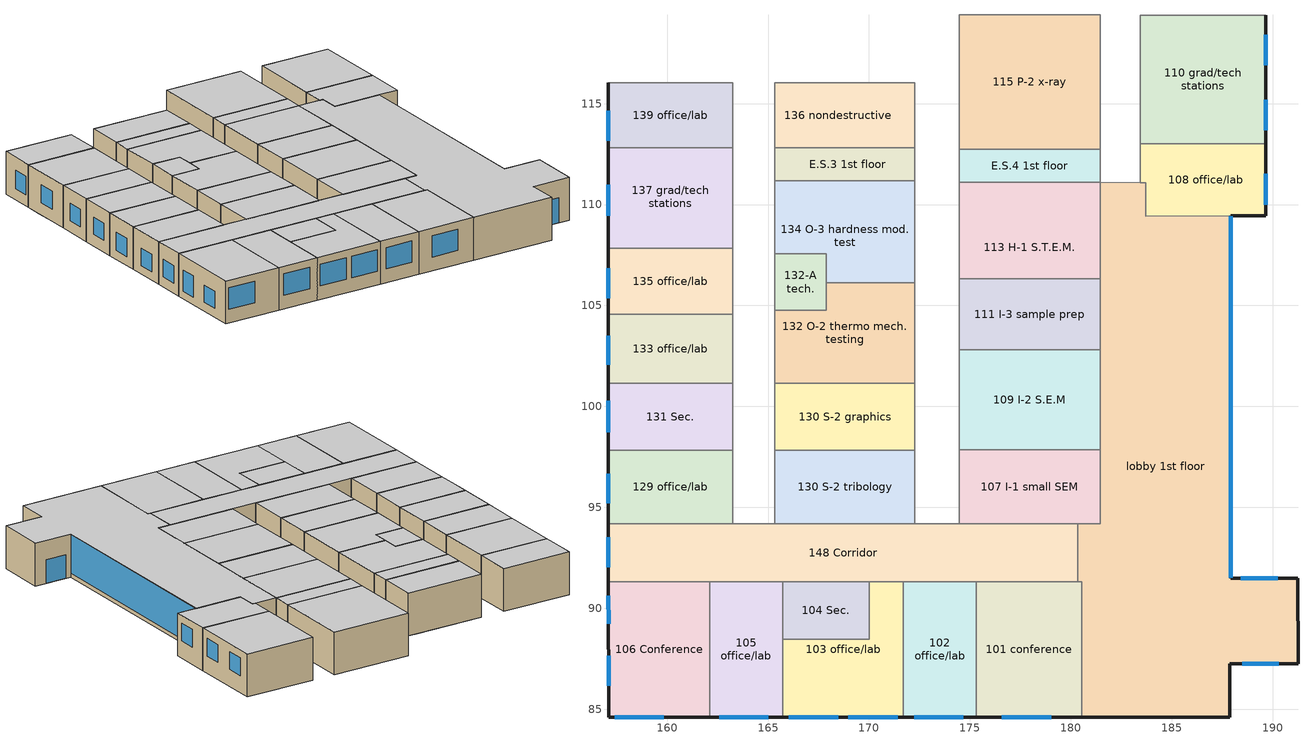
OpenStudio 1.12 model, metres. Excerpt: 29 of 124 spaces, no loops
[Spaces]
106 Conference
 floor ground: 162.11,91.32 162.11,84.59 157.1,84.59 157.09,91.32 z0
 wall outside: 157.09,91.32 157.1,84.59 162.11,84.59 z0:3.66
 wall to 148 Corridor: 162.11,91.32 157.09,91.32 z0:3.66
 wall to 105 office/lab: 162.11,84.59 162.11,91.32 z0:3.66
 window: 157.4,84.59 159.84,84.59 z1.18:3.01; 157.09,90.62 157.09,89.23 z0.65:2.47; 157.1,87.63 157.1,86.16 z0.77:2.25
 ceiling inside: 162.11,84.59 162.11,91.32 157.09,91.32 157.1,84.59 z3.66
105 office/lab
 floor ground: 165.72,91.32 165.72,84.59 162.11,84.59 162.11,91.32 z0
 wall outside: 162.11,84.59 165.72,84.59 z0:3.66
 wall to 148 Corridor: 165.72,91.32 162.11,91.32 z0:3.66
 wall to 104 Sec.: 165.72,88.46 165.72,91.32 z0:3.66
 wall to 103 office/lab: 165.72,84.59 165.72,88.46 z0:3.66
 window: 162.58,84.59 165.02,84.59 z1.18:3.01
 ceiling inside: 165.72,84.59 165.72,91.32 162.11,91.32 162.11,84.59 z3.66
103 office/lab
 floor ground: 171.7,91.32 171.7,84.59 165.72,84.59 165.72,88.46 170.02,88.46 170.02,91.32 z0
 wall outside: 165.72,84.59 171.7,84.59 z0:3.66
 wall to 104 Sec.: 170.02,91.32 170.02,88.46 165.72,88.46 z0:3.66
 wall to 148 Corridor: 171.7,91.32 170.02,91.32 z0:3.66
 wall to 102 office/lab: 171.7,84.59 171.7,91.32 z0:3.66
 window: 166.04,84.59 168.47,84.59 / 168.98,84.59 171.42,84.59 z1.18:3.01
 ceiling inside: 171.7,84.59 171.7,91.32 170.02,91.32 170.02,88.46 165.72,88.46 165.72,84.59 z3.66
102 office/lab
 floor ground: 175.31,91.32 175.31,84.59 171.7,84.59 171.7,91.32 z0
 wall outside: 171.7,84.59 175.31,84.59 z0:3.66
 wall to 148 Corridor: 175.31,91.32 171.7,91.32 z0:3.66
 wall to 101 conference: 175.31,84.59 175.31,91.32 z0:3.66
 window: 172.24,84.59 174.68,84.59 z1.18:3.01
 ceiling inside: 175.31,84.59 175.31,91.32 171.7,91.32 171.7,84.59 z3.66
101 conference
 floor ground: 180.54,91.32 180.54,84.59 175.31,84.59 175.31,91.32 z0
 wall outside: 175.31,84.59 180.54,84.59 z0:3.66
 wall to 148 Corridor: 180.34,91.32 175.31,91.32 z0:3.66
 wall to lobby 1st floor: 180.54,84.59 180.54,91.32 180.34,91.32 z0:3.66
 window: 176.59,84.59 179.03,84.59 z1.18:3.01
 ceiling inside: 180.54,84.59 180.54,91.32 175.31,91.32 175.31,84.59 z3.66
lobby 1st floor
 floor to 001 Mechanical Equipment Room: 181.45,111.1 183.44,111.08 183.72,111.08 183.72,109.44 181.45,109.44 z0
 floor ground: 187.92,109.44 187.92,91.48 191.26,91.48 191.26,87.25 187.89,87.25 187.89,84.59 180.54,84.59 180.54,91.32 180.34,91.32 180.34,94.18 181.45,94.18 181.45,109.44 183.72,109.44 183.72,109.41 z0
 wall outside: 180.54,84.59 187.89,84.59 187.89,87.25 191.26,87.25 191.26,91.48 187.92,91.48 187.92,109.44 z0:3.66
 wall to 113 H-1 S.T.E.M.: 181.45,111.1 181.45,106.33 z0:3.66
 wall to 126 Corridor: 183.44,111.08 181.45,111.1 z0:3.66
 wall to 108 office/lab: 187.92,109.44 183.72,109.41 183.72,111.08 183.44,111.08 z0:3.66
 wall to 148 Corridor: 180.34,94.18 180.34,91.32 z0:3.66
 wall to 107 I-1 small SEM: 181.45,97.84 181.45,94.18 180.34,94.18 z0:3.66
 wall to 109 I-2 S.E.M: 181.45,102.79 181.45,97.84 z0:3.66
 wall to 111 I-3 sample prep: 181.45,106.33 181.45,102.79 z0:3.66
 window: 187.92,91.5 187.92,109.41 z0.33:3.63
 window (Exterior Door 2): 188.49,87.25 190.3,87.25 z0:2.15
 window (Exterior Door 1): 190.26,91.48 188.43,91.48 z0:2.04
 ceiling inside: 187.89,84.59 187.89,87.25 191.26,87.25 191.26,91.48 187.92,91.48 187.92,109.44 183.72,109.41 183.72,111.08 183.44,111.08 181.45,111.1 181.45,94.18 180.34,94.18 180.34,91.32 180.54,91.32 180.54,84.59 z3.66
104 Sec.
 floor ground: 170.02,91.32 170.02,88.46 165.72,88.46 165.72,91.32 z0
 wall to 148 Corridor: 170.02,91.32 165.72,91.32 z0:3.66
 ceiling inside: 170.02,88.46 170.02,91.32 165.72,91.32 165.72,88.46 z3.66
148 Corridor
 floor ground: 180.34,94.18 180.34,91.32 157.09,91.32 157.09,94.18 z0
 wall outside: 157.09,94.18 157.09,91.32 z0:3.66
 wall to 129 office/lab: 163.24,94.18 157.09,94.18 z0:3.66
 wall to 126 Corridor: 165.34,94.18 163.24,94.18 z0:3.66
 wall to 130 S-2 tribology: 172.26,94.18 165.34,94.18 z0:3.66
 wall to service corridor - 1st floor: 174.46,94.18 172.26,94.18 z0:3.66
 wall to 107 I-1 small SEM: 180.34,94.18 174.46,94.18 z0:3.66
 window: 157.09,93.52 157.09,92.02 z0.87:2.37
 ceiling inside: 180.34,91.32 180.34,94.18 157.09,94.18 157.09,91.32 z3.66
129 office/lab
 floor ground: 163.24,97.82 163.24,94.18 157.09,94.18 157.09,97.82 z0
 wall outside: 157.09,97.82 157.09,94.18 z0:3.66
 wall to 126 Corridor: 163.24,94.18 163.24,97.82 z0:3.66
 wall to 131 Sec.: 163.24,97.82 157.09,97.82 z0:3.66
 window: 157.09,96.67 157.09,95.2 z0.73:2.2
 ceiling inside: 163.24,94.18 163.24,97.82 157.09,97.82 157.09,94.18 z3.66
130 S-2 tribology
 floor ground: 172.26,97.82 172.26,94.18 165.34,94.18 165.34,97.82 z0
 wall to 130 S-2 graphics: 172.26,97.82 165.34,97.82 z0:3.66
 wall to service corridor - 1st floor: 172.26,94.18 172.26,97.82 z0:3.66
 wall to 126 Corridor: 165.34,97.82 165.34,94.18 z0:3.66
 ceiling inside: 172.26,94.18 172.26,97.82 165.34,97.82 165.34,94.18 z3.66
107 I-1 small SEM
 floor ground: 181.45,97.84 181.45,94.18 174.46,94.18 174.46,97.84 z0
 wall to 109 I-2 S.E.M: 181.45,97.84 174.46,97.84 z0:3.66
 wall to service corridor - 1st floor: 174.46,97.84 174.46,94.18 z0:3.66
 ceiling inside: 181.45,94.18 181.45,97.84 174.46,97.84 174.46,94.18 z3.66
131 Sec.
 floor ground: 163.24,101.15 163.24,97.82 157.09,97.82 157.08,101.15 z0
 wall outside: 157.08,101.15 157.09,97.82 z0:3.66
 wall to 126 Corridor: 163.24,97.82 163.24,101.15 z0:3.66
 wall to 133 office/lab: 163.24,101.15 157.08,101.15 z0:3.66
 window: 157.08,100.27 157.09,98.72 z0.77:2.32
 ceiling inside: 163.24,97.82 163.24,101.15 157.08,101.15 157.09,97.82 z3.66
130 S-2 graphics
 floor ground: 172.26,101.16 172.26,97.82 165.34,97.82 165.34,101.16 z0
 wall to 132 O-2 thermo mech. testing: 172.26,101.16 165.34,101.16 z0:3.66
 wall to service corridor - 1st floor: 172.26,97.82 172.26,101.16 z0:3.66
 wall to 126 Corridor: 165.34,101.16 165.34,97.82 z0:3.66
 ceiling inside: 172.26,97.82 172.26,101.16 165.34,101.16 165.34,97.82 z3.66
109 I-2 S.E.M
 floor ground: 181.45,102.79 181.45,97.84 174.46,97.84 174.46,102.79 z0
 wall to 111 I-3 sample prep: 181.45,102.79 174.46,102.79 z0:3.66
 wall to service corridor - 1st floor: 174.46,102.79 174.46,97.84 z0:3.66
 ceiling inside: 181.45,97.84 181.45,102.79 174.46,102.79 174.46,97.84 z3.66
133 office/lab
 floor ground: 163.24,104.55 163.24,101.15 157.08,101.15 157.08,104.55 z0
 wall outside: 157.08,104.55 157.08,101.15 z0:3.66
 wall to 126 Corridor: 163.24,101.15 163.24,104.55 z0:3.66
 wall to 135 office/lab: 163.24,104.55 157.08,104.55 z0:3.66
 window: 157.08,103.49 157.08,102.05 z1.01:2.45
 ceiling inside: 163.24,101.15 163.24,104.55 157.08,104.55 157.08,101.15 z3.66
132 O-2 thermo mech. testing
 floor ground: 172.26,106.12 172.26,101.16 165.34,101.16 165.34,104.76 167.88,104.76 167.88,106.12 z0
 wall to 134 O-3 hardness mod. test: 172.26,106.12 167.88,106.12 z0:3.66
 wall to service corridor - 1st floor: 172.26,101.16 172.26,106.12 z0:3.66
 wall to 126 Corridor: 165.34,104.76 165.34,101.16 z0:3.66
 wall to 132-A tech.: 167.88,106.12 167.88,104.76 165.34,104.76 z0:3.66
 ceiling inside: 172.26,101.16 172.26,106.12 167.88,106.12 167.88,104.76 165.34,104.76 165.34,101.16 z3.66
111 I-3 sample prep
 floor ground: 181.45,106.33 181.45,102.79 174.46,102.79 174.46,106.33 z0
 wall to 113 H-1 S.T.E.M.: 181.45,106.33 174.46,106.33 z0:3.66
 wall to service corridor - 1st floor: 174.46,106.33 174.46,102.79 z0:3.66
 ceiling inside: 181.45,102.79 181.45,106.33 174.46,106.33 174.46,102.79 z3.66
135 office/lab
 floor ground: 163.24,107.84 163.24,104.55 157.08,104.55 157.08,107.84 z0
 wall outside: 157.08,107.84 157.08,104.55 z0:3.66
 wall to 126 Corridor: 163.24,104.55 163.24,107.84 z0:3.66
 wall to 137 grad/tech stations: 163.24,107.84 157.08,107.84 z0:3.66
 window: 157.08,106.84 157.08,105.37 z0.99:2.47
 ceiling inside: 163.24,104.55 163.24,107.84 157.08,107.84 157.08,104.55 z3.66
132-A tech.
 floor ground: 167.88,107.56 167.88,104.76 165.34,104.76 165.34,107.56 z0
 wall to 126 Corridor: 165.34,107.56 165.34,104.76 z0:3.66
 wall to 134 O-3 hardness mod. test: 167.88,106.12 167.88,107.56 165.34,107.56 z0:3.66
 ceiling inside: 167.88,104.76 167.88,107.56 165.34,107.56 165.34,104.76 z3.66
134 O-3 hardness mod. test
 floor to 001 Mechanical Equipment Room: 172.26,111.17 172.26,109.44 165.34,109.44 165.34,111.17 z0
 floor ground: 172.26,109.44 172.26,106.12 167.88,106.12 167.88,107.56 165.34,107.56 165.34,109.44 z0
 wall to 126 Corridor: 165.34,111.17 165.34,107.56 z0:3.66
 wall to E.S.3 1st floor: 172.26,111.17 165.34,111.17 z0:3.66
 wall to service corridor - 1st floor: 172.26,106.12 172.26,111.17 z0:3.66
 ceiling inside: 172.26,106.12 172.26,111.17 165.34,111.17 165.34,107.56 167.88,107.56 167.88,106.12 z3.66
113 H-1 S.T.E.M.
 floor to 001 Mechanical Equipment Room: 181.45,111.1 181.45,109.44 174.46,109.44 174.46,111.1 z0
 floor ground: 181.45,109.44 181.45,106.33 174.46,106.33 174.46,109.44 z0
 wall to service corridor - 1st floor: 174.46,111.1 174.46,106.33 z0:3.66
 wall to E.S.4 1st floor: 181.45,111.1 174.46,111.1 z0:3.66
 ceiling inside: 181.45,106.33 181.45,111.1 174.46,111.1 174.46,106.33 z3.66
137 grad/tech stations
 floor to 001 Mechanical Equipment Room: 163.24,111.31 163.24,109.44 157.08,109.44 157.07,111.31 z0
 floor ground: 163.24,112.81 163.24,111.31 157.07,111.31 157.07,112.81 z0; 163.24,109.44 163.24,107.84 157.08,107.84 157.08,109.44 z0
 wall outside: 157.07,112.81 157.08,107.84 z0:3.66
 wall to 126 Corridor: 163.24,107.84 163.24,112.81 z0:3.66
 wall to 139 office/lab: 163.24,112.81 157.07,112.81 z0:3.66
 window: 157.07,110.99 157.08,109.43 z1.03:2.59
 ceiling inside: 163.24,107.84 163.24,112.81 157.07,112.81 157.08,107.84 z3.66
108 office/lab
 floor to 001 Mechanical Equipment Room: 189.65,113.02 189.65,109.44 183.72,109.44 183.72,111.08 183.44,111.08 183.44,113.02 z0
 floor ground: 187.92,109.44 183.72,109.41 183.72,109.44 z0
 wall outside: 187.92,109.44 189.65,109.44 189.65,113.02 z0:3.66
 wall to 126 Corridor: 183.44,113.02 183.44,111.08 z0:3.66
 wall to 110 grad/tech stations: 189.65,113.02 183.44,113.02 z0:3.66
 window: 189.65,109.99 189.65,111.52 z1.47:3
 ceiling inside: 183.72,109.41 187.92,109.44 189.65,109.44 189.65,113.02 183.44,113.02 183.44,111.08 183.72,111.08 z3.66
E.S.4 1st floor
 floor to 001 Mechanical Equipment Room: 181.45,112.75 181.45,111.1 174.46,111.1 174.46,112.75 z0
 wall to 115 P-2 x-ray: 181.45,112.75 174.46,112.75 z0:3.66
 wall to 126 Corridor: 181.45,111.1 181.45,112.75 z0:3.66
 wall to service corridor - 1st floor: 174.46,112.75 174.46,111.1 z0:3.66
 ceiling inside: 181.45,111.1 181.45,112.75 174.46,112.75 174.46,111.1 z3.66
E.S.3 1st floor
 floor ground: 165.34,112.81 165.59,112.81 165.59,111.31 165.34,111.31 z0
 floor to 001 Mechanical Equipment Room: 172.26,112.81 172.26,111.17 165.34,111.17 165.34,111.31 165.59,111.31 165.59,112.81 z0
 wall to 126 Corridor: 165.34,112.81 165.34,111.17 z0:3.66
 wall to 136 nondestructive: 172.26,112.81 165.34,112.81 z0:3.66
 wall to service corridor - 1st floor: 172.26,111.17 172.26,112.81 z0:3.66
 ceiling inside: 172.26,111.17 172.26,112.81 165.34,112.81 165.34,111.17 z3.66
115 P-2 x-ray
 floor to 001 Mechanical Equipment Room: 181.45,119.41 181.45,112.75 174.46,112.75 174.46,119.41 z0
 wall to 117 U-2 Microscopy: 181.45,119.41 174.46,119.41 z0:3.66
 wall to 126 Corridor: 181.45,112.75 181.45,119.41 z0:3.66
 wall to service corridor - 1st floor: 174.46,119.41 174.46,112.75 z0:3.66
 ceiling inside: 181.45,112.75 181.45,119.41 174.46,119.41 174.46,112.75 z3.66
139 office/lab
 floor ground: 163.24,116.03 163.24,112.81 157.07,112.81 157.07,116.03 z0
 wall outside: 157.07,116.03 157.07,112.81 z0:3.66
 wall to 126 Corridor: 163.24,112.81 163.24,116.03 z0:3.66
 wall to 141 office/lab: 163.24,116.03 157.07,116.03 z0:3.66
 window: 157.07,114.65 157.07,113.17 z0.95:2.55
 ceiling inside: 163.24,112.81 163.24,116.03 157.07,116.03 157.07,112.81 z3.66
136 nondestructive
 floor ground: 171.6,116.03 171.6,112.96 165.59,112.96 165.59,112.81 165.34,112.81 165.34,116.03 z0
 floor to 001 Mechanical Equipment Room: 172.26,116.03 172.26,112.81 165.59,112.81 165.59,112.96 171.6,112.96 171.6,116.03 z0
 wall to 138 O-1 universal testing: 172.26,116.03 165.34,116.03 z0:3.66
 wall to service corridor - 1st floor: 172.26,112.81 172.26,116.03 z0:3.66
 wall to 126 Corridor: 165.34,116.03 165.34,112.81 z0:3.66
 ceiling inside: 172.26,112.81 172.26,116.03 165.34,116.03 165.34,112.81 z3.66
110 grad/tech stations
 floor to 001 Mechanical Equipment Room: 189.65,119.37 189.65,113.02 183.44,113.02 183.44,119.37 z0
 wall outside: 189.65,113.02 189.65,119.37 z0:3.66
 wall to 126 Corridor: 183.44,119.37 183.44,113.02 z0:3.66
 wall to 112 office /lab: 189.65,119.37 183.44,119.37 z0:3.66
 window: 189.65,113.68 189.65,115.2 / 189.65,116.89 189.65,118.42 z1.47:3
 ceiling inside: 183.44,113.02 189.65,113.02 189.65,119.37 183.44,119.37 z3.66
[Building]
Building 1: Default Construction Set=DOE Ref 1980-2004 - CZ4c - Office; Default Schedule Set=DOE Ref 1980-2004 - Office - WholeBuilding - Md Office Schedule Set
[Site]
NEWARK: Latitude {deg}=40.7; Longitude {deg}=-74.17; Time Zone {hr}=-5; Elevation {m}=9
[ClimateZones]
Climate Zone Institution Name 1=ASHRAE; Climate Zone Document Name 1=ANSI/ASHRAE Standard 169; Climate Zone Document Year 1=2006; Climate Zone Value 1=4C; Climate Zone Institution Name 2=CEC; Climate Zone Document Name 2=California Climate Zone Descriptions; Climate Zone Document Year 2=1995; Climate Zone Value 2=4
[SizingPeriod:DesignDay] Barometric Pressure {Pa}=101217; Sky Clearness=0; Rain Indicator=0; Snow Indicator=0; Day of Month=21; Daylight Saving Time Indicator=0; Dry-Bulb Temperature Range Modifier Type=DefaultMultipliers
Name | Maximum Dry-Bulb Temperature {C} | Daily Dry-Bulb Temperature Range {deltaC} | Humidity Indicating Conditions at Maximum Dry-Bulb | Wind Speed {m/s} | Wind Direction {deg} | Month | Day Type | Humidity Indicating Type | Solar Model Indicator | ASHRAE Taub | ASHRAE Taud
NEWARK Ann Htg 99.6% Condns DB | -11.6 | 0 | -11.6 | 6.2 | 320 | 1 | WinterDesignDay | Wetbulb | ASHRAEClearSky
NEWARK Ann Hum_n 99.6% Condns DP=>MCDB | -9.8 | 0 | -20.9 | 6.2 | 320 | 1 | WinterDesignDay | Dewpoint | ASHRAEClearSky
NEWARK Ann Clg .4% Condns WB=>MDB | 31.5 | 8.9 | 25.4 | 5.8 | 250 | 7 | SummerDesignDay | Wetbulb | ASHRAETau | 0.528 | 1.831
NEWARK Ann Clg .4% Condns DB=>MWB | 34.5 | 8.9 | 23.8 | 5.8 | 250 | 7 | SummerDesignDay | Wetbulb | ASHRAETau | 0.528 | 1.831
[DefaultConstructionSet]
DOE Ref 1980-2004 - CZ4c - Office: Default Exterior Surface Constructions=Default Surface Constructions 22; Default Interior Surface Constructions=Default Surface Constructions 23; Default Ground Contact Surface Constructions=Default Surface Constructions 24; Default Exterior SubSurface Constructions=Default Sub Surface Constructions 15; Default Interior SubSurface Constructions=Default Sub Surface Constructions 16; Interior Partition Construction=Interior Partition
[DefaultSurfaceConstructions]
Name | Floor Construction | Wall Construction | Roof Ceiling Construction
Default Surface Constructions 22 | ExtSlabCarpet 4in ClimateZone 1-8 | CBECS 1980-2004 ExtWall Mass ClimateZone 4c-5a | CBECS 1980-2004 ExtRoof IEAD ClimateZone 4c
Default Surface Constructions 23 | Interior Floor | Interior Wall | Interior Ceiling
Default Surface Constructions 24 | ExtSlabCarpet 4in ClimateZone 1-8 | ExtSlabCarpet 4in ClimateZone 1-8 | ExtSlabCarpet 4in ClimateZone 1-8
[Construction]
ExtSlabCarpet 4in ClimateZone 1-8: MAT-CC05 4 HW CONCRETE, CP02 CARPET PAD
Interior Floor: F16 Acoustic tile, F05 Ceiling air space resistance, M11 100mm lightweight concrete
Interior Wall: G01a 19mm gypsum board, F04 Wall air space resistance, G01a 19mm gypsum board
Interior Ceiling: M11 100mm lightweight concrete, F05 Ceiling air space resistance, F16 Acoustic tile
Exterior Door; Exterior Door 1; Exterior Door 2: F08 Metal surface, I01 25mm insulation board
Interior Window: Clear 3mm
Interior Door; Interior Partition: G05 25mm wood
CBECS 1980-2004 ExtWall Mass ClimateZone 4c-5a: 1IN Stucco, 8IN CONCRETE HW RefBldg, Mass NonRes Wall Insulation-1.76, 1/2IN Gypsum
CBECS 1980-2004 ExtRoof IEAD ClimateZone 4c: Roof Membrane, IEAD NonRes Roof Insulation-2.75, Metal Decking
CBECS 1980-2004 ExtWindow ClimateZone 4c: Fixed Window 4.09/0.39/0.25
[Material] Thermal Absorptance=0.9
Name | Roughness | Thickness {m} | Conductivity {W/m-K} | Density {kg/m3} | Specific Heat {J/kg-K} | Solar Absorptance | Visible Absorptance
MAT-CC05 4 HW CONCRETE | Rough | 0.1016 | 1.311 | 2240 | 836.8 | 0.85 | 0.85
1IN Stucco | Smooth | 0.0253 | 0.6918 | 1858 | 837 | 0.92 | 0.92
1/2IN Gypsum | Smooth | 0.0127 | 0.16 | 784.9 | 830 | 0.4 | 0.4
Roof Membrane | VeryRough | 0.0095 | 0.16 | 1121.29 | 1460 | 0.7 | 0.7
Metal Decking | MediumSmooth | 0.0015 | 45.006 | 7680 | 418.4 | 0.6 | 0.6
F16 Acoustic tile | MediumSmooth | 0.0191 | 0.06 | 368 | 590 | 0.3 | 0.3
M11 100mm lightweight concrete | MediumRough | 0.1016 | 0.53 | 1280 | 840 | 0.5 | 0.5
G01a 19mm gypsum board | MediumSmooth | 0.019 | 0.16 | 800 | 1090 | 0.4 | 0.4
F08 Metal surface | Smooth | 0.0008 | 45.28 | 7824 | 500 | 0.7 | 0.7
I01 25mm insulation board | MediumRough | 0.0254 | 0.03 | 43 | 1210 | 0.6 | 0.6
G05 25mm wood | MediumSmooth | 0.0254 | 0.15 | 608 | 1630 | 0.5 | 0.5
8IN CONCRETE HW RefBldg | Rough | 0.2032 | 1.311 | 2240 | 836.8 | 0.7 | 0.7
Mass NonRes Wall Insulation-1.76 | MediumRough | 0.0656865 | 0.049 | 265 | 836.8 | 0.7 | 0.7
IEAD NonRes Roof Insulation-2.75 | MediumRough | 0.122523 | 0.049 | 265 | 836.8 | 0.7 | 0.7
[Material:NoMass]
CP02 CARPET PAD: Roughness=Smooth; Thermal Resistance {m2-K/W}=0.1; Thermal Absorptance=0.9; Solar Absorptance=0.8; Visible Absorptance=0.8
[Material:AirGap]
Name | Thermal Resistance {m2-K/W}
F05 Ceiling air space resistance | 0.18
F04 Wall air space resistance | 0.15
[DefaultSubSurfaceConstructions]
Name | Fixed Window Construction | Operable Window Construction | Door Construction | Tubular Daylight Dome Construction | Tubular Daylight Diffuser Construction
Default Sub Surface Constructions 15 | CBECS 1980-2004 ExtWindow ClimateZone 4c | CBECS 1980-2004 ExtWindow ClimateZone 4c | Exterior Door | Interior Window | Interior Window
Default Sub Surface Constructions 16 | Interior Window | Interior Window | Interior Door
[WindowMaterial:Glazing]
Clear 3mm: Optical Data Type=SpectralAverage; Thickness {m}=0.003; Solar Transmittance at Normal Incidence=0.837; Front Side Solar Reflectance at Normal Incidence=0.075; Back Side Solar Reflectance at Normal Incidence=0; Visible Transmittance at Normal Incidence=0.898; Front Side Visible Reflectance at Normal Incidence=0.081; Back Side Visible Reflectance at Normal Incidence=0; Infrared Transmittance at Normal Incidence=0; Front Side Infrared Hemispherical Emissivity=0.84; Back Side Infrared Hemispherical Emissivity=0.84; Conductivity {W/m-K}=0.9; Dirt Correction Factor for Solar and Visible Transmittance=1; Solar Diffusing=No
[WindowMaterial:Blind]
Window Material Blind 1: Slat Width {m}=0.025; Slat Separation {m}=0.01875; Front Side Slat Beam Solar Reflectance=0.5; Back Side Slat Beam Solar Reflectance=0.5; Front Side Slat Diffuse Solar Reflectance=0.5; Back Side Slat Diffuse Solar Reflectance=0.5; Slat Beam Visible Transmittance=0
[WindowMaterial:SimpleGlazingSystem]
Fixed Window 4.09/0.39/0.25: U-Factor {W/m2-K}=4.08816; Solar Heat Gain Coefficient=0.39; Visible Transmittance=0.25
[SpaceType] Standards Building Type=Office
Name | Default Schedule Set | Design Specification Outdoor Air Object | Standards Space Type
DOE Ref 1980-2004 - Office - ClosedOffice | DOE Ref 1980-2004 - Office - ClosedOffice Schedule Set | DOE Ref 1980-2004 - Office - ClosedOffice Ventilation | ClosedOffice
DOE Ref 1980-2004 - Office - Conference | DOE Ref 1980-2004 - Office - Conference Schedule Set | DOE Ref 1980-2004 - Office - Conference Ventilation | Conference
DOE Ref 1980-2004 - Office - Corridor | DOE Ref 1980-2004 - Office - Corridor Schedule Set | DOE Ref 1980-2004 - Office - Corridor Ventilation | Corridor
DOE Ref 1980-2004 - Office - Lobby | DOE Ref 1980-2004 - Office - Lobby Schedule Set | DOE Ref 1980-2004 - Office - Lobby Ventilation | Lobby
DOE Ref 1980-2004 - Office - Storage | DOE Ref 1980-2004 - Office - Storage Schedule Set | DOE Ref 1980-2004 - Office - Storage Ventilation | Storage
[DefaultScheduleSet] Lighting Schedule=Office Bldg Light
Name | Number of People Schedule | People Activity Level Schedule | Electric Equipment Schedule | Infiltration Schedule
DOE Ref 1980-2004 - Office - ClosedOffice Schedule Set; DOE Ref 1980-2004 - Office - Corridor Schedule Set | Office Work Occ | Office Activity | Office Bldg Equip | Office Infil Quarter On
DOE Ref 1980-2004 - Office - Conference Schedule Set; DOE Ref 1980-2004 - Office - Lobby Schedule Set | Office Misc Occ | Office Activity | Office Bldg Equip | Office Infil Quarter On
DOE Ref 1980-2004 - Office - Storage Schedule Set |  |  |  | Office Infil Quarter On
DOE Ref 1980-2004 - Office - WholeBuilding - Md Office Schedule Set | Medium Office Bldg Occ | Medium Office Activity | Medium Office Bldg Equip | Medium Office Infil Quarter On
[Lights:Definition] Design Level Calculation Method=Watts/Area
Name | Watts per Space Floor Area {W/m2}
DOE Ref 1980-2004 - Office - ClosedOffice Lights Definition | 18.5893
DOE Ref 1980-2004 - Office - Conference Lights Definition | 19.8056
DOE Ref 1980-2004 - Office - Corridor Lights Definition | 8.44967
DOE Ref 1980-2004 - Office - Lobby Lights Definition | 21.9584
DOE Ref 1980-2004 - Office - Storage Lights Definition | 13.6702
[Lights]
Name | Lights Definition | Space or SpaceType
DOE Ref 1980-2004 - Office - ClosedOffice Lights | DOE Ref 1980-2004 - Office - ClosedOffice Lights Definition | DOE Ref 1980-2004 - Office - ClosedOffice
DOE Ref 1980-2004 - Office - Conference Lights | DOE Ref 1980-2004 - Office - Conference Lights Definition | DOE Ref 1980-2004 - Office - Conference
DOE Ref 1980-2004 - Office - Corridor Lights | DOE Ref 1980-2004 - Office - Corridor Lights Definition | DOE Ref 1980-2004 - Office - Corridor
DOE Ref 1980-2004 - Office - Lobby Lights | DOE Ref 1980-2004 - Office - Lobby Lights Definition | DOE Ref 1980-2004 - Office - Lobby
DOE Ref 1980-2004 - Office - Storage Lights | DOE Ref 1980-2004 - Office - Storage Lights Definition | DOE Ref 1980-2004 - Office - Storage
[DesignSpecification:OutdoorAir] Outdoor Air Method=Sum
Name | Outdoor Air Flow per Person {m3/s-person} | Outdoor Air Flow per Floor Area {m3/s-m2}
DOE Ref 1980-2004 - Office - ClosedOffice Ventilation; DOE Ref 1980-2004 - Office - Conference Ventilation | 0.00943895
DOE Ref 1980-2004 - Office - Corridor Ventilation; DOE Ref 1980-2004 - Office - Storage Ventilation |  | 0.000254
DOE Ref 1980-2004 - Office - Lobby Ventilation | 0.00707921
[People:Definition] Number of People Calculation Method=People/Area; Fraction Radiant=0.3
Name | People per Space Floor Area {person/m2}
DOE Ref 1980-2004 - Office - ClosedOffice People Definition | 0.0511286
DOE Ref 1980-2004 - Office - Conference People Definition | 0.538196
DOE Ref 1980-2004 - Office - Corridor People Definition | 0.0107639
DOE Ref 1980-2004 - Office - Lobby People Definition | 0.107639
[People]
Name | People Definition | Space or SpaceType
DOE Ref 1980-2004 - Office - ClosedOffice People | DOE Ref 1980-2004 - Office - ClosedOffice People Definition | DOE Ref 1980-2004 - Office - ClosedOffice
DOE Ref 1980-2004 - Office - Conference People | DOE Ref 1980-2004 - Office - Conference People Definition | DOE Ref 1980-2004 - Office - Conference
DOE Ref 1980-2004 - Office - Corridor People | DOE Ref 1980-2004 - Office - Corridor People Definition | DOE Ref 1980-2004 - Office - Corridor
DOE Ref 1980-2004 - Office - Lobby People | DOE Ref 1980-2004 - Office - Lobby People Definition | DOE Ref 1980-2004 - Office - Lobby
[SpaceInfiltration:DesignFlowRate] Design Flow Rate Calculation Method=Flow/ExteriorArea; Flow per Exterior Surface Area {m3/s-m2}=0.00113386
Name | Space or SpaceType
DOE Ref 1980-2004 - Office - ClosedOffice Infiltration | DOE Ref 1980-2004 - Office - ClosedOffice
DOE Ref 1980-2004 - Office - Conference Infiltration | DOE Ref 1980-2004 - Office - Conference
DOE Ref 1980-2004 - Office - Corridor Infiltration | DOE Ref 1980-2004 - Office - Corridor
DOE Ref 1980-2004 - Office - Lobby Infiltration | DOE Ref 1980-2004 - Office - Lobby
DOE Ref 1980-2004 - Office - Storage Infiltration | DOE Ref 1980-2004 - Office - Storage
[ElectricEquipment:Definition] Design Level Calculation Method=Watts/Area
Name | Watts per Space Floor Area {W/m2}
DOE Ref 1980-2004 - Office - ClosedOffice Electric Equipment Definition | 9.3646
DOE Ref 1980-2004 - Office - Conference Electric Equipment Definition | 10.7639
DOE Ref 1980-2004 - Office - Corridor Electric Equipment Definition | 3.12153
DOE Ref 1980-2004 - Office - Lobby Electric Equipment Definition | 2.90626
[ElectricEquipment]
Name | Electric Equipment Definition | Space or SpaceType
DOE Ref 1980-2004 - Office - ClosedOffice Electric Equipment | DOE Ref 1980-2004 - Office - ClosedOffice Electric Equipment Definition | DOE Ref 1980-2004 - Office - ClosedOffice
DOE Ref 1980-2004 - Office - Conference Electric Equipment | DOE Ref 1980-2004 - Office - Conference Electric Equipment Definition | DOE Ref 1980-2004 - Office - Conference
DOE Ref 1980-2004 - Office - Corridor Electric Equipment | DOE Ref 1980-2004 - Office - Corridor Electric Equipment Definition | DOE Ref 1980-2004 - Office - Corridor
DOE Ref 1980-2004 - Office - Lobby Electric Equipment | DOE Ref 1980-2004 - Office - Lobby Electric Equipment Definition | DOE Ref 1980-2004 - Office - Lobby
[ThermostatSetpoint:DualSetpoint] Heating Setpoint Temperature Schedule=Large Office HtgSetp; Cooling Setpoint Temperature Schedule=Large Office ClgSetp
Thermostat Setpoint Dual Setpoint 3; Thermostat Setpoint Dual Setpoint 5; Thermostat Setpoint Dual Setpoint 7; Thermostat Setpoint Dual Setpoint 8; Thermostat Setpoint Dual Setpoint 9; Thermostat Setpoint Dual Setpoint 15; Thermostat Setpoint Dual Setpoint 16; Thermostat Setpoint Dual Setpoint 27; Thermostat Setpoint Dual Setpoint 31; Thermostat Setpoint Dual Setpoint 44; Thermostat Setpoint Dual Setpoint 52; Thermostat Setpoint Dual Setpoint 54; Thermostat Setpoint Dual Setpoint 55; Thermostat Setpoint Dual Setpoint 59; Thermostat Setpoint Dual Setpoint 62; Thermostat Setpoint Dual Setpoint 63; Thermostat Setpoint Dual Setpoint 65; Thermostat Setpoint Dual Setpoint 68; Thermostat Setpoint Dual Setpoint 79; Thermostat Setpoint Dual Setpoint 81; Thermostat Setpoint Dual Setpoint 82; Thermostat Setpoint Dual Setpoint 84; Thermostat Setpoint Dual Setpoint 96; Thermostat Setpoint Dual Setpoint 102; Thermostat Setpoint Dual Setpoint 111; Thermostat Setpoint Dual Setpoint 112; Thermostat Setpoint Dual Setpoint 113; Thermostat Setpoint Dual Setpoint 117; Thermostat Setpoint Dual Setpoint 124
[ShadingControl]
Shading Control 1: Shading Type=InteriorBlind; Shading Device Material=Window Material Blind 1
[BuildingStory] Nominal Z Coordinate {m}=0
Name | Nominal Floor to Floor Height {m}
Building Story 1 | 0.9144
Building Story 2 | 3.6576
[Space] Building Story=Building Story 2
Name | Space Type | Default Construction Set | Default Schedule Set | Thermal Zone
106 Conference | DOE Ref 1980-2004 - Office - Conference | DOE Ref 1980-2004 - CZ4c - Office | DOE Ref 1980-2004 - Office - ClosedOffice Schedule Set | Thermal Zone: 106 Conference
105 office/lab | DOE Ref 1980-2004 - Office - ClosedOffice | DOE Ref 1980-2004 - CZ4c - Office | DOE Ref 1980-2004 - Office - ClosedOffice Schedule Set | Thermal Zone: 105 office/lab
103 office/lab | DOE Ref 1980-2004 - Office - ClosedOffice | DOE Ref 1980-2004 - CZ4c - Office | DOE Ref 1980-2004 - Office - ClosedOffice Schedule Set | Thermal Zone: 103 office/lab
102 office/lab | DOE Ref 1980-2004 - Office - ClosedOffice | DOE Ref 1980-2004 - CZ4c - Office | DOE Ref 1980-2004 - Office - ClosedOffice Schedule Set | Thermal Zone: 102 office/lab
101 conference | DOE Ref 1980-2004 - Office - Conference | DOE Ref 1980-2004 - CZ4c - Office | DOE Ref 1980-2004 - Office - Conference Schedule Set | Thermal Zone: 101 conference
lobby 1st floor | DOE Ref 1980-2004 - Office - Lobby | DOE Ref 1980-2004 - CZ4c - Office | DOE Ref 1980-2004 - Office - Lobby Schedule Set | Thermal Zone: lobby 1st floor
104 Sec. | DOE Ref 1980-2004 - Office - ClosedOffice | DOE Ref 1980-2004 - CZ4c - Office | DOE Ref 1980-2004 - Office - ClosedOffice Schedule Set | Thermal Zone: 104 Sec.
148 Corridor | DOE Ref 1980-2004 - Office - Corridor | DOE Ref 1980-2004 - CZ4c - Office | DOE Ref 1980-2004 - Office - Corridor Schedule Set | Thermal Zone: 148 Corridor
129 office/lab | DOE Ref 1980-2004 - Office - ClosedOffice | DOE Ref 1980-2004 - CZ4c - Office | DOE Ref 1980-2004 - Office - ClosedOffice Schedule Set | Thermal Zone: 129 office/lab
130 S-2 tribology | DOE Ref 1980-2004 - Office - ClosedOffice | DOE Ref 1980-2004 - CZ4c - Office | DOE Ref 1980-2004 - Office - ClosedOffice Schedule Set | Thermal Zone: 130 S-2 tribology
107 I-1 small SEM | DOE Ref 1980-2004 - Office - ClosedOffice | DOE Ref 1980-2004 - CZ4c - Office | DOE Ref 1980-2004 - Office - ClosedOffice Schedule Set | Thermal Zone: 107 I-1 small SEM
131 Sec. | DOE Ref 1980-2004 - Office - ClosedOffice | DOE Ref 1980-2004 - CZ4c - Office | DOE Ref 1980-2004 - Office - ClosedOffice Schedule Set | Thermal Zone: 131 Sec.
130 S-2 graphics | DOE Ref 1980-2004 - Office - ClosedOffice | DOE Ref 1980-2004 - CZ4c - Office | DOE Ref 1980-2004 - Office - ClosedOffice Schedule Set | Thermal Zone: 130 S-2 graphics
109 I-2 S.E.M | DOE Ref 1980-2004 - Office - ClosedOffice | DOE Ref 1980-2004 - CZ4c - Office | DOE Ref 1980-2004 - Office - ClosedOffice Schedule Set | Thermal Zone: 109 I-2 S.E.M
133 office/lab | DOE Ref 1980-2004 - Office - ClosedOffice | DOE Ref 1980-2004 - CZ4c - Office | DOE Ref 1980-2004 - Office - ClosedOffice Schedule Set | Thermal Zone: 133 office/lab
132 O-2 thermo mech. testing | DOE Ref 1980-2004 - Office - ClosedOffice | DOE Ref 1980-2004 - CZ4c - Office | DOE Ref 1980-2004 - Office - ClosedOffice Schedule Set | Thermal Zone: 132 O-2 thermo mech. testing
111 I-3 sample prep | DOE Ref 1980-2004 - Office - ClosedOffice | DOE Ref 1980-2004 - CZ4c - Office | DOE Ref 1980-2004 - Office - ClosedOffice Schedule Set | Thermal Zone: 111 I-3 sample prep
135 office/lab | DOE Ref 1980-2004 - Office - ClosedOffice | DOE Ref 1980-2004 - CZ4c - Office | DOE Ref 1980-2004 - Office - ClosedOffice Schedule Set | Thermal Zone: 135 office/lab
132-A tech. | DOE Ref 1980-2004 - Office - Storage | DOE Ref 1980-2004 - CZ4c - Office | DOE Ref 1980-2004 - Office - Storage Schedule Set | Thermal Zone: 132-A tech.
134 O-3 hardness mod. test | DOE Ref 1980-2004 - Office - ClosedOffice | DOE Ref 1980-2004 - CZ4c - Office | DOE Ref 1980-2004 - Office - ClosedOffice Schedule Set | Thermal Zone: 134 O-3 hardness mod. test
113 H-1 S.T.E.M. | DOE Ref 1980-2004 - Office - ClosedOffice | DOE Ref 1980-2004 - CZ4c - Office | DOE Ref 1980-2004 - Office - ClosedOffice Schedule Set | Thermal Zone: 113 H-1 S.T.E.M.
137 grad/tech stations | DOE Ref 1980-2004 - Office - ClosedOffice | DOE Ref 1980-2004 - CZ4c - Office | DOE Ref 1980-2004 - Office - ClosedOffice Schedule Set | Thermal Zone: 137 grad/tech stations
108 office/lab | DOE Ref 1980-2004 - Office - ClosedOffice | DOE Ref 1980-2004 - CZ4c - Office | DOE Ref 1980-2004 - Office - ClosedOffice Schedule Set | Thermal Zone: 108 office/lab
E.S.4 1st floor |  |  |  | Thermal Zone: E.S.4 1st floor
E.S.3 1st floor |  |  |  | Thermal Zone: E.S.3 1st floor
115 P-2 x-ray | DOE Ref 1980-2004 - Office - ClosedOffice | DOE Ref 1980-2004 - CZ4c - Office | DOE Ref 1980-2004 - Office - ClosedOffice Schedule Set | Thermal Zone: 115 P-2 x-ray
139 office/lab | DOE Ref 1980-2004 - Office - ClosedOffice | DOE Ref 1980-2004 - CZ4c - Office | DOE Ref 1980-2004 - Office - ClosedOffice Schedule Set | Thermal Zone: 139 office/lab
136 nondestructive | DOE Ref 1980-2004 - Office - ClosedOffice | DOE Ref 1980-2004 - CZ4c - Office | DOE Ref 1980-2004 - Office - ClosedOffice Schedule Set | Thermal Zone: 136 nondestructive
110 grad/tech stations | DOE Ref 1980-2004 - Office - ClosedOffice | DOE Ref 1980-2004 - CZ4c - Office | DOE Ref 1980-2004 - Office - ClosedOffice Schedule Set | Thermal Zone: 110 grad/tech stations
[ThermalZone] Use Ideal Air Loads=No
Name | Thermostat
Thermal Zone: 130 S-2 tribology | Thermostat Setpoint Dual Setpoint 44
Thermal Zone: 103 office/lab | Thermostat Setpoint Dual Setpoint 52
Thermal Zone: 129 office/lab | Thermostat Setpoint Dual Setpoint 82
Thermal Zone: E.S.3 1st floor | Thermostat Setpoint Dual Setpoint 54
Thermal Zone: 130 S-2 graphics | Thermostat Setpoint Dual Setpoint 79
Thermal Zone: 109 I-2 S.E.M | Thermostat Setpoint Dual Setpoint 81
Thermal Zone: 111 I-3 sample prep | Thermostat Setpoint Dual Setpoint 62
Thermal Zone: 137 grad/tech stations | Thermostat Setpoint Dual Setpoint 55
Thermal Zone: 132 O-2 thermo mech. testing | Thermostat Setpoint Dual Setpoint 59
Thermal Zone: 113 H-1 S.T.E.M. | Thermostat Setpoint Dual Setpoint 63
Thermal Zone: 136 nondestructive | Thermostat Setpoint Dual Setpoint 65
Thermal Zone: 101 conference | Thermostat Setpoint Dual Setpoint 68
Thermal Zone: 133 office/lab | Thermostat Setpoint Dual Setpoint 84
Thermal Zone: 110 grad/tech stations | Thermostat Setpoint Dual Setpoint 96
Thermal Zone: lobby 1st floor | Thermostat Setpoint Dual Setpoint 5
Thermal Zone: 102 office/lab | Thermostat Setpoint Dual Setpoint 7
Thermal Zone: 115 P-2 x-ray | Thermostat Setpoint Dual Setpoint 16
Thermal Zone: 139 office/lab | Thermostat Setpoint Dual Setpoint 8
Thermal Zone: 132-A tech. | Thermostat Setpoint Dual Setpoint 15
Thermal Zone: E.S.4 1st floor | Thermostat Setpoint Dual Setpoint 31
Thermal Zone: 135 office/lab | Thermostat Setpoint Dual Setpoint 9
Thermal Zone: 107 I-1 small SEM | Thermostat Setpoint Dual Setpoint 3
Thermal Zone: 134 O-3 hardness mod. test | Thermostat Setpoint Dual Setpoint 27
Thermal Zone: 108 office/lab | Thermostat Setpoint Dual Setpoint 111
Thermal Zone: 104 Sec. | Thermostat Setpoint Dual Setpoint 112
Thermal Zone: 131 Sec. | Thermostat Setpoint Dual Setpoint 124
Thermal Zone: 148 Corridor | Thermostat Setpoint Dual Setpoint 113
Thermal Zone: 106 Conference | Thermostat Setpoint Dual Setpoint 102
Thermal Zone: 105 office/lab | Thermostat Setpoint Dual Setpoint 117
[Schedule:Ruleset]
Name | Default Day Schedule | Summer Design Day Schedule | Winter Design Day Schedule
Office Bldg Light | Office Bldg Light Default Schedule | Office Bldg Light Summer Design Day | Office Bldg Light Winter Design Day
Office Misc Occ | Office Bldg Occ Default Schedule 1 | Office Bldg Occ Summer Design Day 1 | Office Bldg Occ Winter Design Day 1
Office Activity | Office Activity Default Schedule | Office Activity Summer Design Day | Office Activity Winter Design Day
Office Infil Quarter On | Office Infil Quarter On Default Schedule | Office Infil Quarter On Summer Design Day | Office Infil Quarter On Winter Design Day
Office Bldg Equip | Office Bldg Equip Default Schedule | Office Bldg Equip Summer Design Day | Office Bldg Equip Winter Design Day
Office Work Occ | Office Bldg Occ Default Schedule | Office Bldg Occ Summer Design Day | Office Bldg Occ Winter Design Day
Large Office HtgSetp | Large Office HtgSetp Default Schedule | Large Office HtgSetp Summer Design Day | Large Office HtgSetp Winter Design Day
Large Office ClgSetp | Large Office ClgSetp Default Schedule | Large Office ClgSetp Summer Design Day | Large Office ClgSetp Winter Design Day
Medium Office Bldg Occ | Medium Office Bldg Occ Default Schedule | Medium Office Bldg Occ Summer Design Day | Medium Office Bldg Occ Winter Design Day
Medium Office Activity | Medium Office Activity Default Schedule | Medium Office Activity Summer Design Day | Medium Office Activity Winter Design Day
Medium Office Infil Quarter On | Medium Office Infil Quarter On Default Schedule | Medium Office Infil Quarter On Summer Design Day | Medium Office Infil Quarter On Winter Design Day
Medium Office Bldg Equip | Medium Office Bldg Equip Default Schedule | Medium Office Bldg Equip Summer Design Day | Medium Office Bldg Equip Winter Design Day
[Schedule:Day]
Office Bldg Light Default Schedule: 5, 0, 0.05, 7, 0, 0.1, 8, 0, 0.3, 17, 0, 0.9, 18, 0, 0.7, 20, 0, 0.5, 22, 0, 0.3, 23, 0, 0.1, 24, 0, 0.05
Office Bldg Light Summer Design Day; Office Infil Quarter On Rule 1 Day Schedule; Office Bldg Equip Summer Design Day; Medium Office Infil Quarter On Rule 1 Day Schedule; Medium Office Bldg Equip Summer Design Day: 24, 0, 1
Office Bldg Light Winter Design Day; Office Bldg Occ Winter Design Day 1; Office Bldg Occ Rule 1 Day Schedule 1; Office Bldg Equip Winter Design Day; Office Bldg Occ Winter Design Day; Office Bldg Occ Rule 1 Day Schedule; Medium Office Bldg Occ Winter Design Day; Medium Office Bldg Occ Rule 1 Day Schedule; Medium Office Bldg Equip Winter Design Day: 24, 0, 0
Office Bldg Light Rule 1 Day Schedule: 24, 0, 0.05
Office Bldg Light Rule 2 Day Schedule: 6, 0, 0.05, 8, 0, 0.1, 14, 0, 0.5, 17, 0, 0.15, 24, 0, 0.05
Office Bldg Occ Default Schedule 1: 6, 0, 0, 7, 0, 0.1, 8, 0, 0.2, 20, 0, 0.4, 22, 0, 0.1, 24, 0, 0.05
Office Bldg Occ Summer Design Day 1; Office Bldg Occ Summer Design Day; Medium Office Bldg Occ Summer Design Day: 6, 0, 0, 22, 0, 1, 24, 0, 0.05
Office Bldg Occ Rule 2 Day Schedule 1: 6, 0, 0, 8, 0, 0.1, 14, 0, 0.25, 17, 0, 0.1, 24, 0, 0
Office Activity Default Schedule; Office Activity Summer Design Day; Office Activity Winter Design Day: 24, 0, 132
Office Infil Quarter On Default Schedule; Office Infil Quarter On Summer Design Day; Medium Office Infil Quarter On Default Schedule; Medium Office Infil Quarter On Summer Design Day: 6, 0, 1, 22, 0, 0.25, 24, 0, 1
Office Infil Quarter On Winter Design Day; Office Infil Quarter On Rule 2 Day Schedule; Medium Office Infil Quarter On Winter Design Day; Medium Office Infil Quarter On Rule 2 Day Schedule: 6, 0, 1, 18, 0, 0.25, 24, 0, 1
Office Bldg Equip Default Schedule; Medium Office Bldg Equip Default Schedule: 8, 0, 0.4, 12, 0, 0.9, 13, 0, 0.8, 17, 0, 0.9, 18, 0, 0.8, 20, 0, 0.6, 22, 0, 0.5, 24, 0, 0.4
Office Bldg Equip Rule 1 Day Schedule; Medium Office Bldg Equip Rule 1 Day Schedule: 24, 0, 0.3
Office Bldg Equip Rule 2 Day Schedule; Medium Office Bldg Equip Rule 2 Day Schedule: 6, 0, 0.3, 8, 0, 0.4, 14, 0, 0.5, 17, 0, 0.35, 24, 0, 0.3
Office Bldg Occ Default Schedule: 6, 0, 0, 7, 0, 0.1, 8, 0, 0.2, 12, 0, 0.85, 13, 0, 0.5, 17, 0, 0.85, 18, 0, 0.7, 20, 0, 0.4, 22, 0, 0.1, 24, 0, 0.05
Office Bldg Occ Rule 2 Day Schedule: 6, 0, 0, 8, 0, 0.1, 14, 0, 0.4, 17, 0, 0.1, 24, 0, 0
Large Office HtgSetp Default Schedule: 6, 0, 15.6, 22, 0, 21, 24, 0, 15.6
Large Office HtgSetp Summer Design Day; Large Office HtgSetp Rule 1 Day Schedule: 24, 0, 15.6
Large Office HtgSetp Winter Design Day: 24, 0, 21
Large Office HtgSetp Rule 2 Day Schedule: 6, 0, 15.6, 18, 0, 21, 24, 0, 15.6
Large Office ClgSetp Default Schedule; Large Office ClgSetp Summer Design Day: 6, 0, 26.7, 22, 0, 24, 24, 0, 26.7
Large Office ClgSetp Winter Design Day; Large Office ClgSetp Rule 1 Day Schedule: 24, 0, 26.7
Large Office ClgSetp Rule 2 Day Schedule: 6, 0, 26.7, 18, 0, 24, 24, 0, 26.7
Medium Office Bldg Occ Default Schedule: 6, 0, 0, 7, 0, 0.1, 8, 0, 0.2, 12, 0, 0.95, 13, 0, 0.5, 17, 0, 0.95, 18, 0, 0.7, 20, 0, 0.4, 22, 0, 0.1, 24, 0, 0.05
Medium Office Bldg Occ Rule 2 Day Schedule: 6, 0, 0, 8, 0, 0.1, 14, 0, 0.5, 17, 0, 0.1, 24, 0, 0
Medium Office Activity Default Schedule; Medium Office Activity Summer Design Day; Medium Office Activity Winter Design Day: 24, 0, 120
[Schedule:Rule] Apply Monday=No; Apply Tuesday=No; Apply Wednesday=No; Apply Thursday=No; Apply Friday=No; Date Specification Type=DateRange; Start Month=1; Start Day=1; End Month=12; End Day=31
Name | Schedule Ruleset | Rule Order | Day Schedule | Apply Sunday | Apply Saturday
Office Bldg Light Rule 1 | Office Bldg Light | 0 | Office Bldg Light Rule 1 Day Schedule | Yes | No
Office Bldg Light Rule 2 | Office Bldg Light | 1 | Office Bldg Light Rule 2 Day Schedule | No | Yes
Office Misc Occ Rule 1 | Office Misc Occ | 0 | Office Bldg Occ Rule 1 Day Schedule 1 | Yes | No
Office Misc Occ Rule 2 | Office Misc Occ | 1 | Office Bldg Occ Rule 2 Day Schedule 1 | No | Yes
Office Infil Quarter On Rule 1 | Office Infil Quarter On | 0 | Office Infil Quarter On Rule 1 Day Schedule | Yes | No
Office Infil Quarter On Rule 2 | Office Infil Quarter On | 1 | Office Infil Quarter On Rule 2 Day Schedule | No | Yes
Office Bldg Equip Rule 1 | Office Bldg Equip | 0 | Office Bldg Equip Rule 1 Day Schedule | Yes | No
Office Bldg Equip Rule 2 | Office Bldg Equip | 1 | Office Bldg Equip Rule 2 Day Schedule | No | Yes
Office Work Occ Rule 1 | Office Work Occ | 0 | Office Bldg Occ Rule 1 Day Schedule | Yes | No
Office Work Occ Rule 2 | Office Work Occ | 1 | Office Bldg Occ Rule 2 Day Schedule | No | Yes
Large Office HtgSetp Rule 1 | Large Office HtgSetp | 0 | Large Office HtgSetp Rule 1 Day Schedule | Yes | No
Large Office HtgSetp Rule 2 | Large Office HtgSetp | 1 | Large Office HtgSetp Rule 2 Day Schedule | No | Yes
Large Office ClgSetp Rule 1 | Large Office ClgSetp | 0 | Large Office ClgSetp Rule 1 Day Schedule | Yes | No
Large Office ClgSetp Rule 2 | Large Office ClgSetp | 1 | Large Office ClgSetp Rule 2 Day Schedule | No | Yes
Medium Office Bldg Occ Rule 1 | Medium Office Bldg Occ | 0 | Medium Office Bldg Occ Rule 1 Day Schedule | Yes | No
Medium Office Bldg Occ Rule 2 | Medium Office Bldg Occ | 1 | Medium Office Bldg Occ Rule 2 Day Schedule | No | Yes
Medium Office Infil Quarter On Rule 1 | Medium Office Infil Quarter On | 0 | Medium Office Infil Quarter On Rule 1 Day Schedule | Yes | No
Medium Office Infil Quarter On Rule 2 | Medium Office Infil Quarter On | 1 | Medium Office Infil Quarter On Rule 2 Day Schedule | No | Yes
Medium Office Bldg Equip Rule 1 | Medium Office Bldg Equip | 0 | Medium Office Bldg Equip Rule 1 Day Schedule | Yes | No
Medium Office Bldg Equip Rule 2 | Medium Office Bldg Equip | 1 | Medium Office Bldg Equip Rule 2 Day Schedule | No | Yes
